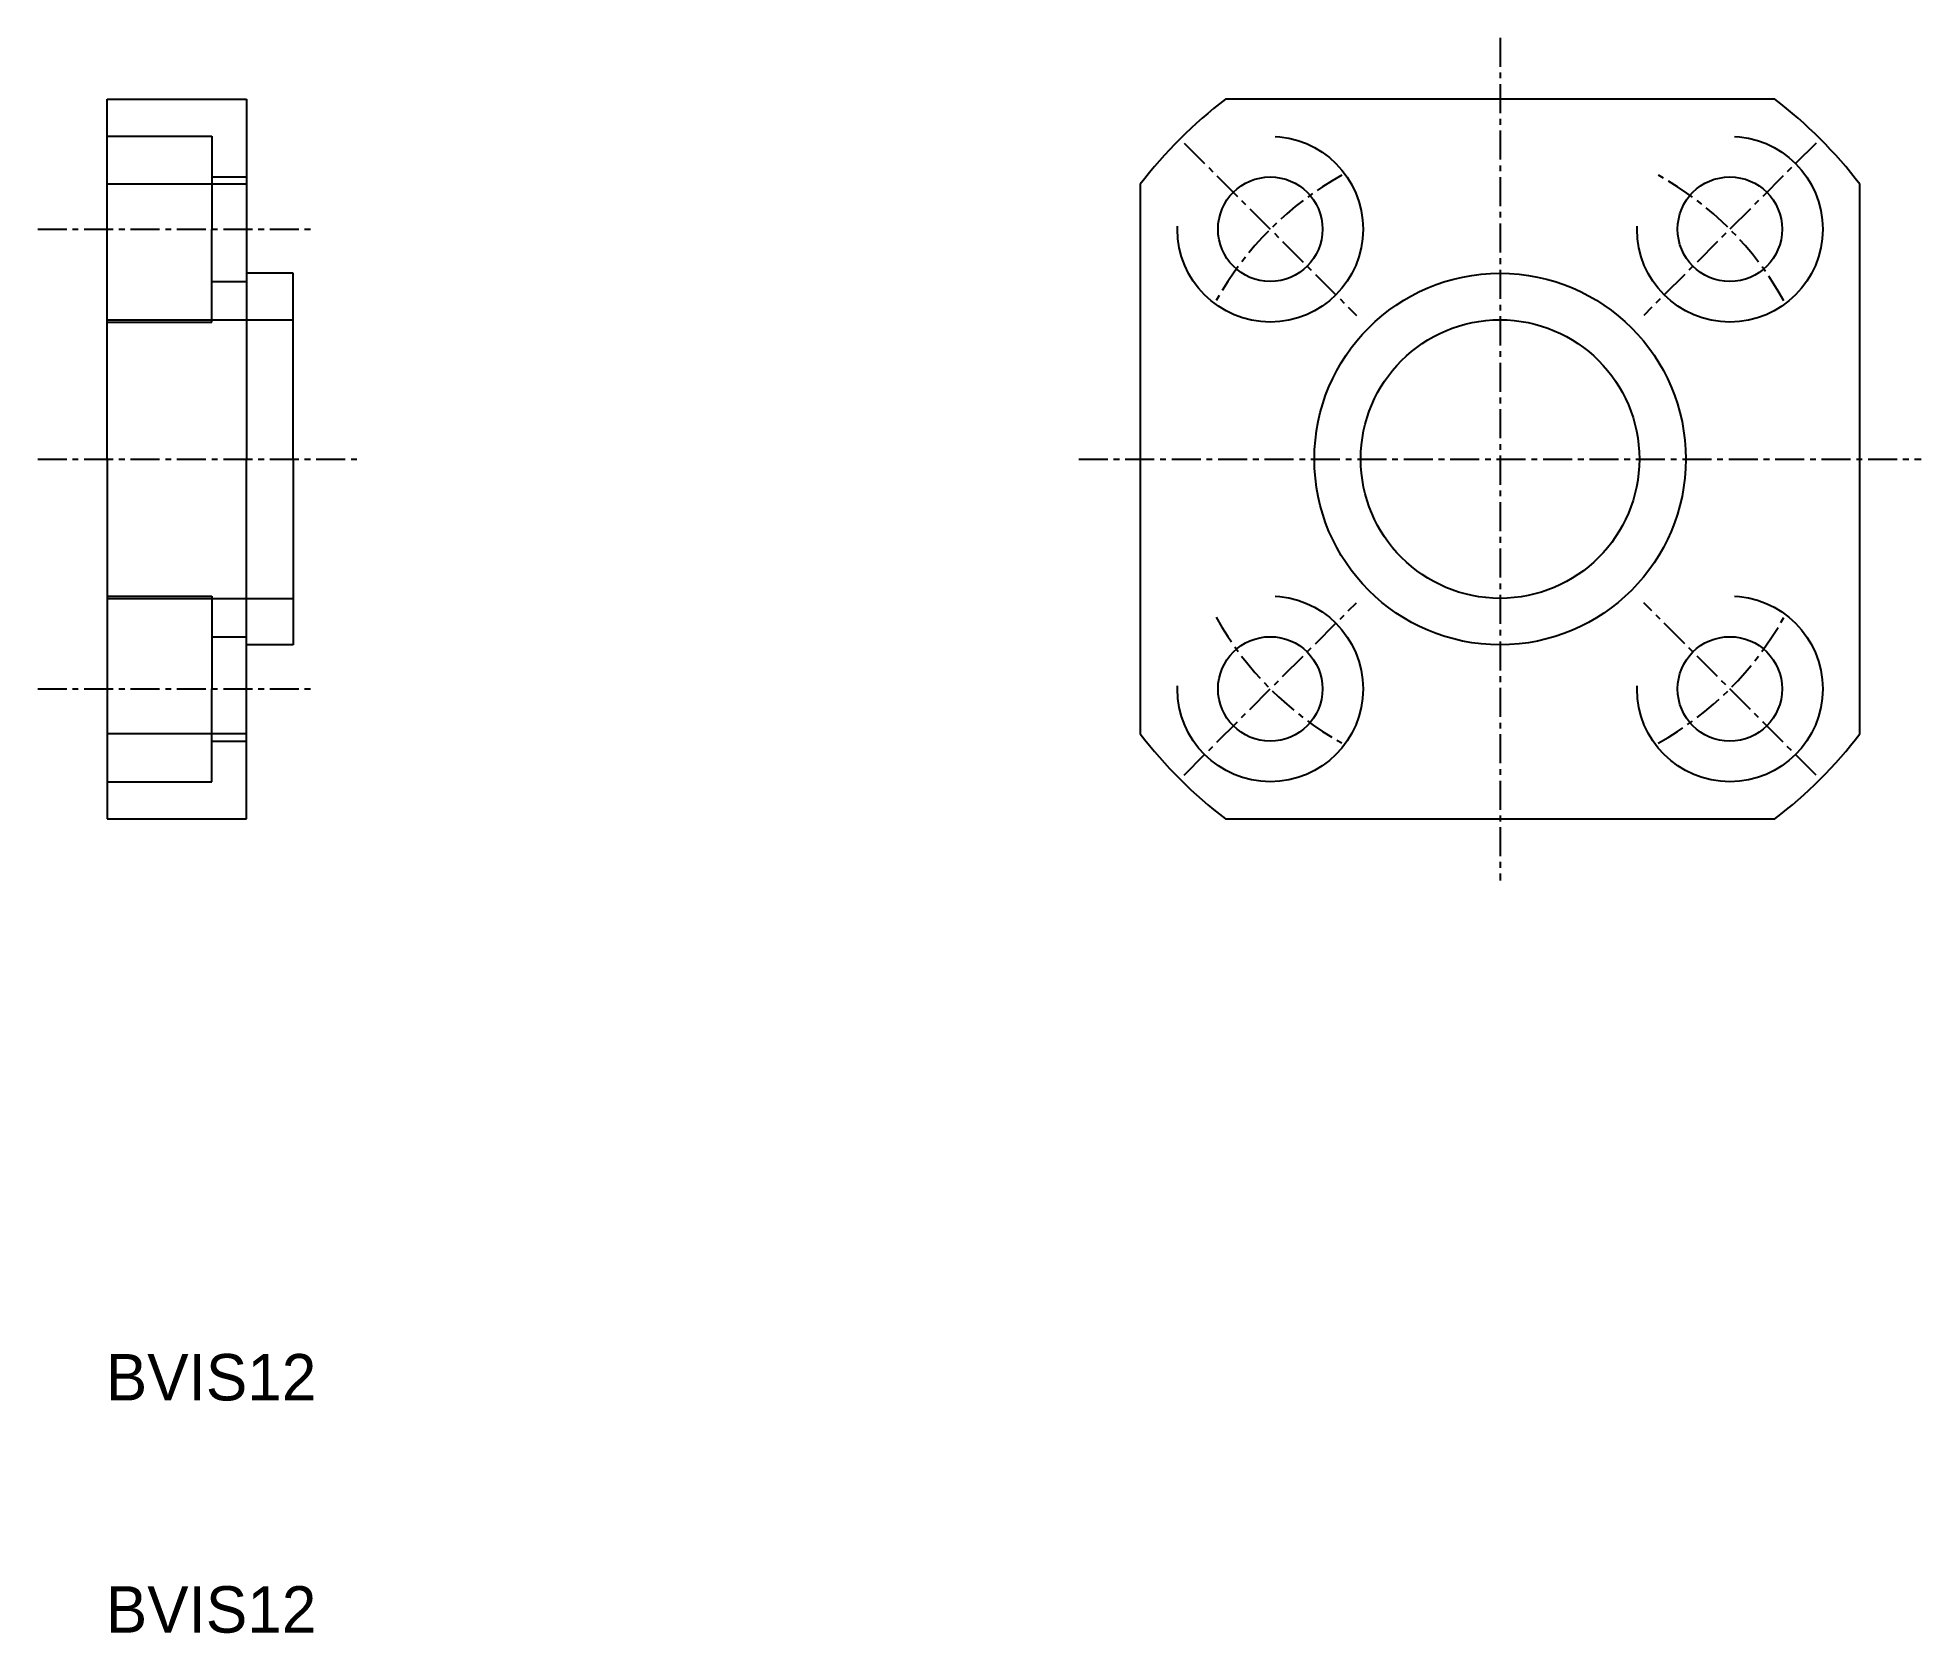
# Model space of a CAD drawing. Extents: x 159.8 to 240.9, y 85.3 to 154.
import ezdxf

# ---------------------------------------------------------------- set-up
doc = ezdxf.new("R2010")
doc.units = 0
doc.linetypes.add('CENTER', pattern=[2, 1.25, -0.25, 0.25, -0.25])
doc.linetypes.add('DASHED', pattern=[19.05, 12.7, -6.35])
doc.layers.get('0').update_dxf_attribs({"linetype": 'CONTINUOUS'})
doc.layers.add('CENTER', color=1, linetype='CENTER')

msp = doc.modelspace()

# ---------------------------------------------------------------- linework, layer by layer
for p, q in [((162.796, 135.868), (162.796, 151.368)), ((162.796, 151.368), (168.796, 151.368)), ((168.796, 151.368), (168.796, 135.868)), ((234.628, 151.368), (210.963, 151.368)), ((168.796, 147.7), (162.796, 147.7)), ((207.296, 147.7), (207.296, 124.036)), ((238.296, 124.036), (238.296, 147.7)), ((170.796, 143.868), (168.796, 143.868)), ((170.796, 135.868), (170.796, 143.868)), ((162.796, 135.868), (162.796, 120.368)), ((168.796, 120.368), (168.796, 135.868)), ((170.796, 135.868), (170.796, 127.868)), ((170.796, 127.868), (168.796, 127.868)), ((168.796, 124.036), (162.796, 124.036)), ((162.796, 120.368), (168.796, 120.368)), ((210.963, 120.368), (234.628, 120.368))]:
    msp.add_line(p, q)
at = {"color": 3, "linetype": 'DASHED'}
for p, q in [((162.796, 149.767), (167.296, 149.767)), ((167.296, 149.767), (167.296, 145.767)), ((167.296, 148.017), (168.796, 148.017)), ((167.296, 141.767), (167.296, 145.767)), ((167.296, 143.517), (168.796, 143.517)), ((162.796, 141.868), (170.796, 141.868)), ((162.796, 141.767), (167.296, 141.767)), ((162.796, 129.968), (167.296, 129.968)), ((162.796, 129.868), (170.796, 129.868)), ((167.296, 129.968), (167.296, 125.968)), ((167.296, 128.218), (168.796, 128.218)), ((167.296, 121.968), (167.296, 125.968)), ((167.296, 123.718), (168.796, 123.718)), ((162.796, 121.968), (167.296, 121.968))]:
    msp.add_line(p, q, dxfattribs=at)
for centre in [(212.896, 145.767), (232.695, 145.767), (212.896, 125.968), (232.695, 125.968)]:
    msp.add_circle(centre, 4, dxfattribs=at)
for centre, radius in [((212.896, 145.767), 2.25), ((232.695, 145.767), 2.25), ((222.796, 135.868), 8), ((222.796, 135.868), 6), ((212.896, 125.968), 2.25), ((232.695, 125.968), 2.25)]:
    msp.add_circle(centre, radius)
for start, end in [(127.35685, 142.64315), (37.35685, 52.64315), (217.35685, 232.64315), (307.35685, 322.64315)]:
    msp.add_arc((222.796, 135.868), 19.5, start, end)
at = {"layer": 'CENTER', "color": 1, "linetype": 'CENTER'}
for p, q in [((222.796, 154.015), (222.796, 117.72)), ((209.184, 149.479), (216.608, 142.055)), ((236.407, 149.479), (228.983, 142.055)), ((159.796, 145.767), (171.796, 145.767)), ((159.796, 135.868), (173.689, 135.868)), ((204.648, 135.868), (240.943, 135.868)), ((209.184, 122.256), (216.608, 129.681)), ((236.407, 122.256), (228.983, 129.681)), ((159.796, 125.968), (171.796, 125.968))]:
    msp.add_line(p, q, dxfattribs=at)
for start, end in [(119.11747, 150.88253), (29.11747, 60.88253), (209.11747, 240.88253), (299.11747, 330.88253)]:
    msp.add_arc((222.796, 135.868), 14, start, end, dxfattribs=at)

# ---------------------------------------------------------------- texts
for p in [(162.731, 95.325), (162.731, 85.325)]:
    msp.add_text('BVIS12', height=2).set_placement(p)

doc.saveas('drawing.dxf')
